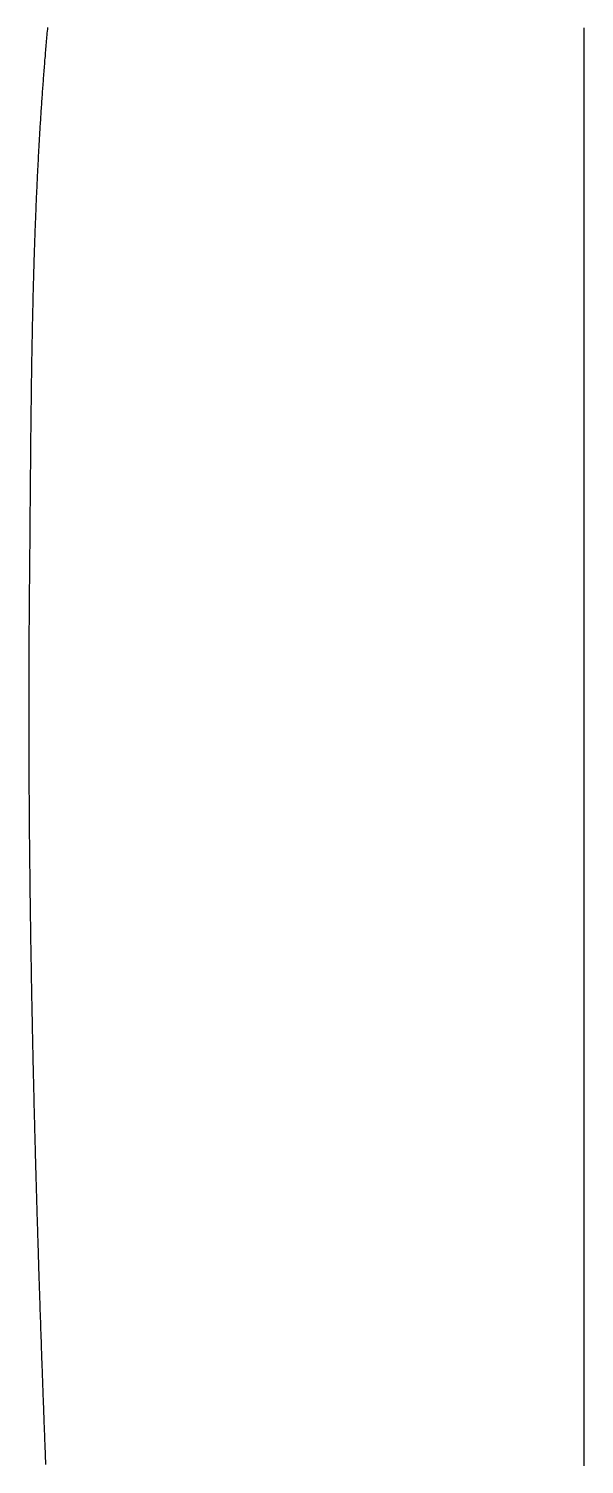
# Model space of a CAD drawing. Header units: metres. Extents: x -49 to 49, y -148 to 148.
# Drawn here: x 35.12 to 49.4, y -36.93 to 0 of the extents above; entities that cross this region are included whole.
import ezdxf

# ---------------------------------------------------------------- set-up
doc = ezdxf.new("R2010")
doc.units = ezdxf.units.M

msp = doc.modelspace()

# ---------------------------------------------------------------- linework, layer by layer
for points in [[(35.605, 0.035), (35.6, -0.015), (35.596, -0.065), (35.591, -0.114), (35.587, -0.164), (35.582, -0.214), (35.578, -0.264), (35.574, -0.314), (35.569, -0.363), (35.565, -0.413), (35.561, -0.463), (35.556, -0.513), (35.552, -0.563), (35.548, -0.612), (35.544, -0.662), (35.54, -0.712), (35.536, -0.762), (35.531, -0.812), (35.527, -0.861), (35.523, -0.911), (35.519, -0.961), (35.516, -1.011), (35.512, -1.061), (35.508, -1.111), (35.504, -1.16), (35.5, -1.21), (35.496, -1.26), (35.493, -1.31), (35.489, -1.36), (35.485, -1.41), (35.481, -1.46), (35.478, -1.509), (35.474, -1.559), (35.471, -1.609), (35.467, -1.659), (35.464, -1.709), (35.46, -1.759), (35.457, -1.809), (35.453, -1.859), (35.45, -1.908), (35.446, -1.958), (35.443, -2.008), (35.44, -2.058), (35.436, -2.108), (35.433, -2.158), (35.43, -2.208), (35.427, -2.258), (35.423, -2.308), (35.42, -2.358), (35.417, -2.408), (35.414, -2.457), (35.411, -2.507), (35.408, -2.557), (35.405, -2.607), (35.402, -2.657), (35.399, -2.707), (35.396, -2.757), (35.393, -2.807), (35.39, -2.857), (35.387, -2.907), (35.384, -2.957), (35.382, -3.007), (35.379, -3.057), (35.376, -3.107), (35.373, -3.157), (35.371, -3.206), (35.368, -3.256), (35.365, -3.306), (35.363, -3.356), (35.36, -3.406), (35.357, -3.456), (35.355, -3.506), (35.352, -3.556), (35.35, -3.606), (35.347, -3.656), (35.345, -3.706), (35.342, -3.756), (35.34, -3.806), (35.337, -3.856), (35.335, -3.906), (35.333, -3.956), (35.33, -4.006), (35.328, -4.056), (35.326, -4.106), (35.323, -4.156), (35.321, -4.206), (35.319, -4.256), (35.317, -4.306), (35.315, -4.356), (35.312, -4.406), (35.31, -4.456), (35.308, -4.506), (35.306, -4.556), (35.304, -4.606), (35.302, -4.656), (35.3, -4.706), (35.298, -4.756), (35.296, -4.806), (35.294, -4.856), (35.292, -4.906), (35.29, -4.956), (35.288, -5.006), (35.286, -5.056), (35.284, -5.106), (35.282, -5.156), (35.281, -5.206), (35.279, -5.256), (35.277, -5.306), (35.275, -5.356), (35.273, -5.406), (35.272, -5.457), (35.27, -5.507), (35.268, -5.557), (35.267, -5.607), (35.265, -5.657), (35.263, -5.707), (35.262, -5.757), (35.26, -5.807), (35.258, -5.857), (35.257, -5.907), (35.255, -5.957), (35.254, -6.007), (35.252, -6.057), (35.251, -6.107), (35.249, -6.157), (35.248, -6.207), (35.246, -6.257), (35.245, -6.307), (35.244, -6.357), (35.242, -6.407), (35.241, -6.458), (35.239, -6.508), (35.238, -6.558), (35.237, -6.608), (35.235, -6.658), (35.234, -6.708), (35.233, -6.758), (35.231, -6.808), (35.23, -6.858), (35.229, -6.908), (35.228, -6.958), (35.227, -7.008), (35.225, -7.058), (35.224, -7.108), (35.223, -7.159), (35.222, -7.209), (35.221, -7.259), (35.22, -7.309), (35.218, -7.359), (35.217, -7.409), (35.216, -7.459), (35.215, -7.509), (35.214, -7.559), (35.213, -7.609), (35.212, -7.659), (35.211, -7.709), (35.21, -7.76), (35.209, -7.81), (35.208, -7.86), (35.207, -7.91), (35.206, -7.96), (35.205, -8.01), (35.204, -8.06), (35.203, -8.11), (35.202, -8.16), (35.201, -8.21), (35.201, -8.26), (35.2, -8.31), (35.199, -8.361), (35.198, -8.411), (35.197, -8.461), (35.196, -8.511), (35.195, -8.561), (35.195, -8.611), (35.194, -8.661), (35.193, -8.711), (35.192, -8.761), (35.191, -8.811), (35.191, -8.862), (35.19, -8.912), (35.189, -8.962), (35.188, -9.012), (35.188, -9.062), (35.187, -9.112), (35.186, -9.162), (35.186, -9.212), (35.185, -9.262), (35.184, -9.312), (35.184, -9.362), (35.183, -9.413), (35.182, -9.463), (35.182, -9.513), (35.181, -9.563), (35.18, -9.613), (35.18, -9.663), (35.179, -9.713), (35.178, -9.763), (35.178, -9.813), (35.177, -9.863), (35.177, -9.913), (35.176, -9.964), (35.176, -10.014), (35.175, -10.064), (35.174, -10.114), (35.174, -10.164), (35.173, -10.214), (35.173, -10.264), (35.172, -10.314), (35.172, -10.364), (35.171, -10.414), (35.171, -10.464), (35.17, -10.515), (35.17, -10.565), (35.169, -10.615), (35.169, -10.665), (35.168, -10.715), (35.168, -10.765), (35.167, -10.815), (35.167, -10.865), (35.166, -10.915), (35.166, -10.965), (35.165, -11.015), (35.165, -11.065), (35.164, -11.116), (35.164, -11.166), (35.163, -11.216), (35.163, -11.266), (35.163, -11.316), (35.162, -11.366), (35.162, -11.416), (35.161, -11.466), (35.161, -11.516), (35.16, -11.566), (35.16, -11.616), (35.16, -11.666), (35.159, -11.716), (35.159, -11.767), (35.158, -11.817), (35.158, -11.867), (35.157, -11.917), (35.157, -11.967), (35.157, -12.017), (35.156, -12.067), (35.156, -12.117), (35.155, -12.167), (35.155, -12.217), (35.155, -12.267), (35.154, -12.317), (35.154, -12.367), (35.153, -12.417), (35.153, -12.467), (35.153, -12.517), (35.152, -12.568), (35.152, -12.618), (35.151, -12.668), (35.151, -12.718), (35.151, -12.768), (35.15, -12.818), (35.15, -12.868), (35.149, -12.918), (35.149, -12.968), (35.149, -13.018), (35.148, -13.068), (35.148, -13.118), (35.147, -13.168), (35.147, -13.218), (35.146, -13.268), (35.146, -13.318), (35.146, -13.368), (35.145, -13.418), (35.145, -13.468), (35.144, -13.518), (35.144, -13.568), (35.143, -13.618), (35.143, -13.668), (35.143, -13.718), (35.142, -13.768), (35.142, -13.818), (35.141, -13.868), (35.141, -13.918), (35.14, -13.968), (35.14, -14.018), (35.139, -14.068), (35.139, -14.118), (35.138, -14.168), (35.138, -14.218), (35.138, -14.268), (35.137, -14.318)], [(49.402, -36.977), (49.402, -36.927), (49.402, -36.877), (49.402, -36.827), (49.402, -36.777), (49.402, -36.727), (49.402, -36.677), (49.402, -36.627), (49.402, -36.577), (49.402, -36.527), (49.402, -36.477), (49.402, -36.427), (49.402, -36.377), (49.402, -36.327), (49.402, -36.277), (49.402, -36.227), (49.402, -36.177), (49.402, -36.127), (49.402, -36.077), (49.402, -36.027), (49.402, -35.977), (49.402, -35.927), (49.402, -35.877), (49.402, -35.827), (49.402, -35.777), (49.402, -35.727), (49.402, -35.677), (49.402, -35.627), (49.402, -35.577), (49.402, -35.527), (49.402, -35.477), (49.402, -35.427), (49.402, -35.377), (49.402, -35.327), (49.402, -35.277), (49.402, -35.227), (49.402, -35.177), (49.402, -35.127), (49.402, -35.077), (49.402, -35.027), (49.402, -34.977), (49.402, -34.927), (49.402, -34.877), (49.402, -34.827), (49.402, -34.777), (49.402, -34.727), (49.402, -34.677), (49.402, -34.627), (49.402, -34.577), (49.402, -34.527), (49.402, -34.477), (49.402, -34.427), (49.402, -34.377), (49.402, -34.327), (49.402, -34.277), (49.402, -34.227), (49.402, -34.177), (49.402, -34.127), (49.402, -34.077), (49.402, -34.027), (49.402, -33.977), (49.402, -33.927), (49.402, -33.877), (49.402, -33.827), (49.402, -33.777), (49.402, -33.727), (49.402, -33.677), (49.402, -33.627), (49.402, -33.577), (49.402, -33.527), (49.402, -33.477), (49.402, -33.427), (49.402, -33.377), (49.402, -33.327), (49.402, -33.277), (49.402, -33.227), (49.402, -33.177), (49.402, -33.127), (49.402, -33.077), (49.402, -33.027), (49.402, -32.977), (49.402, -32.927), (49.402, -32.877), (49.402, -32.827), (49.402, -32.777), (49.402, -32.727), (49.402, -32.677), (49.402, -32.627), (49.402, -32.577), (49.402, -32.527), (49.402, -32.477), (49.402, -32.427), (49.402, -32.377), (49.402, -32.327), (49.402, -32.277), (49.402, -32.227), (49.402, -32.177), (49.402, -32.127), (49.402, -32.077), (49.402, -32.027), (49.402, -31.977), (49.402, -31.927), (49.402, -31.877), (49.402, -31.827), (49.402, -31.777), (49.402, -31.727), (49.402, -31.677), (49.402, -31.627), (49.402, -31.577), (49.402, -31.527), (49.402, -31.477), (49.402, -31.427), (49.402, -31.377), (49.402, -31.327), (49.402, -31.277), (49.402, -31.227), (49.402, -31.177), (49.402, -31.127), (49.402, -31.077), (49.402, -31.027), (49.402, -30.977), (49.402, -30.927), (49.402, -30.877), (49.402, -30.827), (49.402, -30.777), (49.402, -30.727), (49.402, -30.677), (49.402, -30.627), (49.402, -30.577), (49.402, -30.527), (49.402, -30.477), (49.402, -30.427), (49.402, -30.377), (49.402, -30.327), (49.402, -30.277), (49.402, -30.227), (49.402, -30.177), (49.402, -30.127), (49.402, -30.077), (49.402, -30.027), (49.402, -29.977), (49.402, -29.927), (49.402, -29.877), (49.402, -29.827), (49.402, -29.777), (49.402, -29.727), (49.402, -29.677), (49.402, -29.627), (49.402, -29.577), (49.402, -29.527), (49.402, -29.477), (49.402, -29.427), (49.402, -29.377), (49.402, -29.327), (49.402, -29.277), (49.402, -29.227), (49.402, -29.177), (49.402, -29.127), (49.402, -29.077), (49.402, -29.027), (49.402, -28.977), (49.402, -28.927), (49.402, -28.877), (49.402, -28.827), (49.402, -28.777), (49.402, -28.727), (49.402, -28.677), (49.402, -28.627), (49.402, -28.577), (49.402, -28.527), (49.402, -28.477), (49.402, -28.427), (49.402, -28.377), (49.402, -28.327), (49.402, -28.277), (49.402, -28.227), (49.402, -28.177), (49.402, -28.127), (49.402, -28.077), (49.402, -28.027), (49.402, -27.977), (49.402, -27.927), (49.402, -27.877), (49.402, -27.827), (49.402, -27.777), (49.402, -27.727), (49.402, -27.677), (49.402, -27.627), (49.402, -27.577), (49.402, -27.527), (49.402, -27.477), (49.402, -27.427), (49.402, -27.377), (49.402, -27.327), (49.402, -27.277), (49.402, -27.227), (49.402, -27.177), (49.402, -27.127), (49.402, -27.077), (49.402, -27.027), (49.402, -26.977), (49.402, -26.927), (49.402, -26.877), (49.402, -26.827), (49.402, -26.777), (49.402, -26.727), (49.402, -26.677), (49.402, -26.626), (49.402, -26.576), (49.402, -26.526), (49.402, -26.476), (49.402, -26.426), (49.402, -26.376), (49.402, -26.326), (49.402, -26.276), (49.402, -26.226), (49.402, -26.176), (49.402, -26.126), (49.402, -26.076), (49.402, -26.026), (49.402, -25.976), (49.402, -25.926), (49.402, -25.876), (49.402, -25.826), (49.402, -25.776), (49.402, -25.726), (49.402, -25.676), (49.402, -25.626), (49.402, -25.576), (49.402, -25.526), (49.402, -25.476), (49.402, -25.426), (49.402, -25.376), (49.402, -25.326), (49.402, -25.276), (49.402, -25.226), (49.402, -25.176), (49.402, -25.126), (49.402, -25.076), (49.402, -25.026), (49.402, -24.976), (49.402, -24.926), (49.402, -24.876), (49.402, -24.826), (49.402, -24.776), (49.402, -24.726), (49.402, -24.676), (49.402, -24.626), (49.402, -24.576), (49.402, -24.526), (49.402, -24.476), (49.402, -24.426), (49.402, -24.376), (49.402, -24.326), (49.402, -24.276), (49.402, -24.226), (49.402, -24.176), (49.402, -24.126), (49.402, -24.076), (49.402, -24.026), (49.402, -23.976), (49.402, -23.926), (49.402, -23.876), (49.402, -23.826), (49.402, -23.776), (49.402, -23.726), (49.402, -23.676), (49.402, -23.626), (49.402, -23.576), (49.402, -23.526), (49.402, -23.476), (49.402, -23.426), (49.402, -23.376), (49.402, -23.326), (49.402, -23.276), (49.402, -23.226), (49.402, -23.176), (49.402, -23.126), (49.402, -23.076), (49.402, -23.026), (49.402, -22.976), (49.402, -22.926), (49.402, -22.876), (49.402, -22.826), (49.402, -22.776), (49.402, -22.726), (49.402, -22.676), (49.402, -22.626), (49.402, -22.576), (49.402, -22.526), (49.402, -22.476), (49.402, -22.426), (49.402, -22.376), (49.402, -22.326), (49.402, -22.276), (49.402, -22.226), (49.402, -22.176), (49.402, -22.126), (49.402, -22.076), (49.402, -22.026), (49.402, -21.976), (49.402, -21.926), (49.402, -21.876), (49.402, -21.826), (49.402, -21.776), (49.402, -21.726), (49.402, -21.676), (49.402, -21.626), (49.402, -21.576), (49.402, -21.526), (49.402, -21.476), (49.402, -21.426), (49.402, -21.376), (49.402, -21.326), (49.402, -21.276), (49.402, -21.226), (49.402, -21.176), (49.402, -21.126), (49.402, -21.076), (49.402, -21.026), (49.402, -20.976), (49.402, -20.926), (49.402, -20.876), (49.402, -20.826), (49.402, -20.776), (49.402, -20.726), (49.402, -20.676), (49.402, -20.626), (49.402, -20.576), (49.402, -20.526), (49.402, -20.476), (49.402, -20.426), (49.402, -20.376), (49.402, -20.326), (49.402, -20.276), (49.402, -20.226), (49.402, -20.176), (49.402, -20.126), (49.402, -20.076), (49.402, -20.026), (49.402, -19.976), (49.402, -19.926), (49.402, -19.876), (49.402, -19.826), (49.402, -19.776), (49.402, -19.726), (49.402, -19.676), (49.402, -19.626), (49.402, -19.576), (49.402, -19.526), (49.402, -19.476), (49.402, -19.426), (49.402, -19.376), (49.402, -19.326), (49.402, -19.276), (49.402, -19.226), (49.402, -19.176), (49.402, -19.126), (49.402, -19.076), (49.402, -19.026), (49.402, -18.976), (49.402, -18.926), (49.402, -18.876), (49.402, -18.826), (49.402, -18.776), (49.402, -18.726), (49.402, -18.676), (49.402, -18.626), (49.402, -18.576), (49.402, -18.526), (49.402, -18.476), (49.402, -18.426), (49.402, -18.376), (49.402, -18.326), (49.402, -18.276), (49.402, -18.226), (49.402, -18.176), (49.402, -18.126), (49.402, -18.076), (49.402, -18.026), (49.402, -17.976), (49.402, -17.926), (49.402, -17.876), (49.402, -17.826), (49.402, -17.776), (49.402, -17.726), (49.402, -17.676), (49.402, -17.626), (49.402, -17.576), (49.402, -17.526), (49.402, -17.476), (49.402, -17.426), (49.402, -17.376), (49.402, -17.326), (49.402, -17.276), (49.402, -17.226), (49.402, -17.176), (49.402, -17.126), (49.402, -17.076), (49.402, -17.026), (49.402, -16.976), (49.402, -16.926), (49.402, -16.876), (49.402, -16.826), (49.402, -16.776), (49.402, -16.726), (49.402, -16.676), (49.402, -16.626), (49.402, -16.576), (49.402, -16.526), (49.402, -16.476), (49.402, -16.426), (49.402, -16.376), (49.402, -16.326), (49.402, -16.276), (49.402, -16.226), (49.402, -16.176), (49.402, -16.126), (49.402, -16.076), (49.402, -16.026), (49.402, -15.976), (49.402, -15.926), (49.402, -15.876), (49.402, -15.826), (49.402, -15.776), (49.402, -15.726), (49.402, -15.676), (49.402, -15.626), (49.402, -15.576), (49.402, -15.526), (49.402, -15.476), (49.402, -15.426), (49.402, -15.376), (49.402, -15.326), (49.402, -15.276), (49.402, -15.226), (49.402, -15.176), (49.402, -15.126), (49.402, -15.076), (49.402, -15.026), (49.402, -14.976), (49.402, -14.926), (49.402, -14.876), (49.402, -14.826), (49.402, -14.776), (49.402, -14.726), (49.402, -14.676), (49.402, -14.626), (49.402, -14.576), (49.402, -14.526), (49.402, -14.476), (49.402, -14.426), (49.402, -14.376), (49.402, -14.326), (49.402, -14.276), (49.402, -14.226), (49.402, -14.176), (49.402, -14.126), (49.402, -14.076), (49.402, -14.026), (49.402, -13.976), (49.402, -13.926), (49.402, -13.876), (49.402, -13.826), (49.402, -13.776), (49.402, -13.726), (49.402, -13.676), (49.402, -13.626), (49.402, -13.576), (49.402, -13.526), (49.402, -13.476), (49.402, -13.426), (49.402, -13.376), (49.402, -13.326), (49.402, -13.276), (49.402, -13.226), (49.402, -13.176), (49.402, -13.126), (49.402, -13.076), (49.402, -13.026), (49.402, -12.976), (49.402, -12.926), (49.402, -12.876), (49.402, -12.826), (49.402, -12.776), (49.402, -12.726), (49.402, -12.676), (49.402, -12.626), (49.402, -12.576), (49.402, -12.526), (49.402, -12.476), (49.402, -12.426), (49.402, -12.376), (49.402, -12.326), (49.402, -12.276), (49.402, -12.226), (49.402, -12.176), (49.402, -12.126), (49.402, -12.076), (49.402, -12.026), (49.402, -11.976), (49.402, -11.926), (49.402, -11.876), (49.402, -11.826), (49.402, -11.776), (49.402, -11.726), (49.402, -11.676), (49.402, -11.626), (49.402, -11.576), (49.402, -11.526), (49.402, -11.476), (49.402, -11.426), (49.402, -11.376), (49.402, -11.326), (49.402, -11.276), (49.402, -11.226), (49.402, -11.176), (49.402, -11.126), (49.402, -11.076), (49.402, -11.026), (49.402, -10.976), (49.402, -10.926), (49.402, -10.876), (49.402, -10.826), (49.402, -10.776), (49.402, -10.726), (49.402, -10.676), (49.402, -10.626), (49.402, -10.576), (49.402, -10.526), (49.402, -10.476), (49.402, -10.426), (49.402, -10.376), (49.402, -10.326), (49.402, -10.276), (49.402, -10.226), (49.402, -10.176), (49.402, -10.126), (49.402, -10.076), (49.402, -10.026), (49.402, -9.976), (49.402, -9.926), (49.402, -9.876), (49.402, -9.826), (49.402, -9.776), (49.402, -9.726), (49.402, -9.676), (49.402, -9.626), (49.402, -9.576), (49.402, -9.526), (49.402, -9.476), (49.402, -9.426), (49.402, -9.376), (49.402, -9.326), (49.402, -9.276), (49.402, -9.226), (49.402, -9.176), (49.402, -9.126), (49.402, -9.076), (49.402, -9.026), (49.402, -8.976), (49.402, -8.926), (49.402, -8.875), (49.402, -8.825), (49.402, -8.775), (49.402, -8.725), (49.402, -8.675), (49.402, -8.625), (49.402, -8.575), (49.402, -8.525), (49.402, -8.475), (49.402, -8.425), (49.402, -8.375), (49.402, -8.325), (49.402, -8.275), (49.402, -8.225), (49.402, -8.175), (49.402, -8.125), (49.402, -8.075), (49.402, -8.025), (49.402, -7.975), (49.402, -7.925), (49.402, -7.875), (49.402, -7.825), (49.402, -7.775), (49.402, -7.725), (49.402, -7.675), (49.402, -7.625), (49.402, -7.575), (49.402, -7.525), (49.402, -7.475), (49.402, -7.425), (49.402, -7.375), (49.402, -7.325), (49.402, -7.275), (49.402, -7.225), (49.402, -7.175), (49.402, -7.125), (49.402, -7.075), (49.402, -7.025), (49.402, -6.975), (49.402, -6.925), (49.402, -6.875), (49.402, -6.825), (49.402, -6.775), (49.402, -6.725), (49.402, -6.675), (49.402, -6.625), (49.402, -6.575), (49.402, -6.525), (49.402, -6.475), (49.402, -6.425), (49.402, -6.375), (49.402, -6.325), (49.402, -6.275), (49.402, -6.225), (49.402, -6.175), (49.402, -6.125), (49.402, -6.075), (49.402, -6.025), (49.402, -5.975), (49.402, -5.925), (49.402, -5.875), (49.402, -5.825), (49.402, -5.775), (49.402, -5.725), (49.402, -5.675), (49.402, -5.625), (49.402, -5.575), (49.402, -5.525), (49.402, -5.475), (49.402, -5.425), (49.402, -5.375), (49.402, -5.325), (49.402, -5.275), (49.402, -5.225), (49.402, -5.175), (49.402, -5.125), (49.402, -5.075), (49.402, -5.025), (49.402, -4.975), (49.402, -4.925), (49.402, -4.875), (49.402, -4.825), (49.402, -4.775), (49.402, -4.725), (49.402, -4.675), (49.402, -4.625), (49.402, -4.575), (49.402, -4.525), (49.402, -4.475), (49.402, -4.425), (49.402, -4.375), (49.402, -4.325), (49.402, -4.275), (49.402, -4.225), (49.402, -4.175), (49.402, -4.125), (49.402, -4.075), (49.402, -4.025), (49.402, -3.975), (49.402, -3.925), (49.402, -3.875), (49.402, -3.825), (49.402, -3.775), (49.402, -3.725), (49.402, -3.675), (49.402, -3.625), (49.402, -3.575), (49.402, -3.525), (49.402, -3.475), (49.402, -3.425), (49.402, -3.375), (49.402, -3.325), (49.402, -3.275), (49.402, -3.225), (49.402, -3.175), (49.402, -3.125), (49.402, -3.075), (49.402, -3.025), (49.402, -2.975), (49.402, -2.925), (49.402, -2.875), (49.402, -2.825), (49.402, -2.775), (49.402, -2.725), (49.402, -2.675), (49.402, -2.625), (49.402, -2.575), (49.402, -2.525), (49.402, -2.475), (49.402, -2.425), (49.402, -2.375), (49.402, -2.325), (49.402, -2.275), (49.402, -2.225), (49.402, -2.175), (49.402, -2.125), (49.402, -2.075), (49.402, -2.025), (49.402, -1.975), (49.402, -1.925), (49.402, -1.875), (49.402, -1.825), (49.402, -1.775), (49.402, -1.725), (49.402, -1.675), (49.402, -1.625), (49.402, -1.575), (49.402, -1.525), (49.402, -1.475), (49.402, -1.425), (49.402, -1.375), (49.402, -1.325), (49.402, -1.275), (49.402, -1.225), (49.402, -1.175), (49.402, -1.125), (49.402, -1.075), (49.402, -1.025), (49.402, -0.975), (49.402, -0.925), (49.402, -0.875), (49.402, -0.825), (49.402, -0.775), (49.402, -0.725), (49.402, -0.675), (49.402, -0.625), (49.402, -0.575), (49.402, -0.525), (49.402, -0.475), (49.402, -0.425), (49.402, -0.375), (49.402, -0.325), (49.402, -0.275), (49.402, -0.225), (49.402, -0.175), (49.402, -0.125), (49.402, -0.075), (49.402, -0.025), (49.402, 0.025)], [(35.137, -14.318), (35.137, -14.369), (35.136, -14.419), (35.136, -14.469), (35.135, -14.519), (35.135, -14.569), (35.134, -14.62), (35.134, -14.67), (35.133, -14.72), (35.133, -14.77), (35.133, -14.82), (35.132, -14.87), (35.132, -14.921), (35.131, -14.971), (35.131, -15.021), (35.131, -15.071), (35.13, -15.121), (35.13, -15.172), (35.13, -15.222), (35.129, -15.272), (35.129, -15.322), (35.128, -15.372), (35.128, -15.422), (35.128, -15.473), (35.128, -15.523), (35.127, -15.573), (35.127, -15.623), (35.127, -15.673), (35.126, -15.723), (35.126, -15.774), (35.126, -15.824), (35.126, -15.874), (35.125, -15.924), (35.125, -15.974), (35.125, -16.025), (35.125, -16.075), (35.125, -16.125), (35.124, -16.175), (35.124, -16.225), (35.124, -16.275), (35.124, -16.325), (35.124, -16.376), (35.123, -16.426), (35.123, -16.476), (35.123, -16.526), (35.123, -16.576), (35.123, -16.626), (35.123, -16.677), (35.123, -16.727), (35.122, -16.777), (35.122, -16.827), (35.122, -16.877), (35.122, -16.927), (35.122, -16.978), (35.122, -17.028), (35.122, -17.078), (35.122, -17.128), (35.122, -17.178), (35.122, -17.228), (35.122, -17.278), (35.122, -17.329), (35.122, -17.379), (35.122, -17.429), (35.122, -17.479), (35.122, -17.529), (35.122, -17.579), (35.122, -17.629), (35.122, -17.68), (35.122, -17.73), (35.122, -17.78), (35.122, -17.83), (35.122, -17.88), (35.122, -17.93), (35.122, -17.98), (35.122, -18.031), (35.122, -18.081), (35.122, -18.131), (35.122, -18.181), (35.122, -18.231), (35.123, -18.281), (35.123, -18.331), (35.123, -18.381), (35.123, -18.432), (35.123, -18.482), (35.123, -18.532), (35.123, -18.582), (35.124, -18.632), (35.124, -18.682), (35.124, -18.732), (35.124, -18.783), (35.124, -18.833), (35.124, -18.883), (35.125, -18.933), (35.125, -18.983), (35.125, -19.033), (35.125, -19.083), (35.126, -19.133), (35.126, -19.183), (35.126, -19.234), (35.126, -19.284), (35.127, -19.334), (35.127, -19.384), (35.127, -19.434), (35.127, -19.484), (35.128, -19.534), (35.128, -19.584), (35.128, -19.635), (35.128, -19.685), (35.129, -19.735), (35.129, -19.785), (35.129, -19.835), (35.13, -19.885), (35.13, -19.935), (35.13, -19.985), (35.131, -20.035), (35.131, -20.086), (35.132, -20.136), (35.132, -20.186), (35.132, -20.236), (35.133, -20.286), (35.133, -20.336), (35.133, -20.386), (35.134, -20.436), (35.134, -20.486), (35.135, -20.536), (35.135, -20.587), (35.136, -20.637), (35.136, -20.687), (35.136, -20.737), (35.137, -20.787), (35.137, -20.837), (35.138, -20.887), (35.138, -20.937), (35.139, -20.987), (35.139, -21.037), (35.14, -21.088), (35.14, -21.138), (35.141, -21.188), (35.141, -21.238), (35.142, -21.288), (35.142, -21.338), (35.143, -21.388), (35.143, -21.438), (35.144, -21.488), (35.144, -21.538), (35.145, -21.588), (35.146, -21.639), (35.146, -21.689), (35.147, -21.739), (35.147, -21.789), (35.148, -21.839), (35.148, -21.889), (35.149, -21.939), (35.15, -21.989), (35.15, -22.039), (35.151, -22.089), (35.151, -22.139), (35.152, -22.189), (35.153, -22.239), (35.153, -22.29), (35.154, -22.34), (35.155, -22.39), (35.155, -22.44), (35.156, -22.49), (35.157, -22.54), (35.157, -22.59), (35.158, -22.64), (35.159, -22.69), (35.159, -22.74), (35.16, -22.79), (35.161, -22.84), (35.162, -22.89), (35.162, -22.941), (35.163, -22.991), (35.164, -23.041), (35.164, -23.091), (35.165, -23.141), (35.166, -23.191), (35.167, -23.241), (35.167, -23.291), (35.168, -23.341), (35.169, -23.391), (35.17, -23.441), (35.171, -23.491), (35.171, -23.541), (35.172, -23.591), (35.173, -23.641), (35.174, -23.691), (35.175, -23.742), (35.175, -23.792), (35.176, -23.842), (35.177, -23.892), (35.178, -23.942), (35.179, -23.992), (35.18, -24.042), (35.18, -24.092), (35.181, -24.142), (35.182, -24.192), (35.183, -24.242), (35.184, -24.292), (35.185, -24.342), (35.186, -24.392), (35.187, -24.442), (35.188, -24.492), (35.188, -24.542), (35.189, -24.592), (35.19, -24.643), (35.191, -24.693), (35.192, -24.743), (35.193, -24.793), (35.194, -24.843), (35.195, -24.893), (35.196, -24.943), (35.197, -24.993), (35.198, -25.043), (35.199, -25.093), (35.2, -25.143), (35.201, -25.193), (35.202, -25.243), (35.203, -25.293), (35.204, -25.343), (35.205, -25.393), (35.206, -25.443), (35.207, -25.493), (35.208, -25.543), (35.209, -25.593), (35.21, -25.643), (35.211, -25.693), (35.212, -25.743), (35.213, -25.793), (35.214, -25.844), (35.215, -25.894), (35.216, -25.944), (35.217, -25.994), (35.218, -26.044), (35.219, -26.094), (35.22, -26.144), (35.221, -26.194), (35.222, -26.244), (35.224, -26.294), (35.225, -26.344), (35.226, -26.394), (35.227, -26.444), (35.228, -26.494), (35.229, -26.544), (35.23, -26.594), (35.231, -26.644), (35.232, -26.694), (35.234, -26.744), (35.235, -26.794), (35.236, -26.844), (35.237, -26.894), (35.238, -26.944), (35.239, -26.994), (35.241, -27.044), (35.242, -27.094), (35.243, -27.144), (35.244, -27.194), (35.245, -27.244), (35.246, -27.294), (35.248, -27.344), (35.249, -27.394), (35.25, -27.444), (35.251, -27.494), (35.252, -27.544), (35.254, -27.594), (35.255, -27.644), (35.256, -27.694), (35.257, -27.744), (35.259, -27.794), (35.26, -27.844), (35.261, -27.894), (35.262, -27.944), (35.264, -27.994), (35.265, -28.044), (35.266, -28.095), (35.267, -28.145), (35.269, -28.195), (35.27, -28.245), (35.271, -28.295), (35.273, -28.345), (35.274, -28.395), (35.275, -28.445), (35.276, -28.495), (35.278, -28.545), (35.279, -28.595), (35.28, -28.645), (35.282, -28.695), (35.283, -28.745), (35.284, -28.795), (35.286, -28.845), (35.287, -28.895), (35.288, -28.945), (35.29, -28.995), (35.291, -29.045), (35.293, -29.095), (35.294, -29.145), (35.295, -29.195), (35.297, -29.245), (35.298, -29.295), (35.299, -29.345), (35.301, -29.395), (35.302, -29.445), (35.304, -29.495), (35.305, -29.545), (35.306, -29.595), (35.308, -29.645), (35.309, -29.695), (35.311, -29.745), (35.312, -29.795), (35.313, -29.845), (35.315, -29.895), (35.316, -29.945), (35.318, -29.995), (35.319, -30.045), (35.321, -30.095), (35.322, -30.145), (35.324, -30.195), (35.325, -30.244), (35.327, -30.294), (35.328, -30.344), (35.329, -30.394), (35.331, -30.444), (35.332, -30.494), (35.334, -30.544), (35.335, -30.594), (35.337, -30.644), (35.338, -30.694), (35.34, -30.744), (35.341, -30.794), (35.343, -30.844), (35.344, -30.894), (35.346, -30.944), (35.347, -30.994), (35.349, -31.044), (35.35, -31.094), (35.352, -31.144), (35.354, -31.194), (35.355, -31.244), (35.357, -31.294), (35.358, -31.344), (35.36, -31.394), (35.361, -31.444), (35.363, -31.494), (35.364, -31.544), (35.366, -31.594), (35.368, -31.644), (35.369, -31.694), (35.371, -31.744), (35.372, -31.794), (35.374, -31.844), (35.375, -31.894), (35.377, -31.944), (35.379, -31.994), (35.38, -32.044), (35.382, -32.094), (35.383, -32.144), (35.385, -32.194), (35.387, -32.244), (35.388, -32.294), (35.39, -32.344), (35.392, -32.394), (35.393, -32.444), (35.395, -32.494), (35.396, -32.544), (35.398, -32.594), (35.4, -32.643), (35.401, -32.693), (35.403, -32.743), (35.405, -32.793), (35.406, -32.843), (35.408, -32.893), (35.41, -32.943), (35.411, -32.993), (35.413, -33.043), (35.415, -33.093), (35.416, -33.143), (35.418, -33.193), (35.42, -33.243), (35.421, -33.293), (35.423, -33.343), (35.425, -33.393), (35.427, -33.443), (35.428, -33.493), (35.43, -33.543), (35.432, -33.593), (35.433, -33.643), (35.435, -33.693), (35.437, -33.743), (35.439, -33.793), (35.44, -33.843), (35.442, -33.893), (35.444, -33.943), (35.445, -33.993), (35.447, -34.042), (35.449, -34.092), (35.451, -34.142), (35.452, -34.192), (35.454, -34.242), (35.456, -34.292), (35.458, -34.342), (35.459, -34.392), (35.461, -34.442), (35.463, -34.492), (35.465, -34.542), (35.467, -34.592), (35.468, -34.642), (35.47, -34.692), (35.472, -34.742), (35.474, -34.792), (35.475, -34.842), (35.477, -34.892), (35.479, -34.942), (35.481, -34.992), (35.483, -35.042), (35.484, -35.092), (35.486, -35.141), (35.488, -35.191), (35.49, -35.241), (35.492, -35.291), (35.493, -35.341), (35.495, -35.391), (35.497, -35.441), (35.499, -35.491), (35.501, -35.541), (35.503, -35.591), (35.504, -35.641), (35.506, -35.691), (35.508, -35.741), (35.51, -35.791), (35.512, -35.841), (35.514, -35.891), (35.516, -35.941), (35.517, -35.991), (35.519, -36.041), (35.521, -36.09), (35.523, -36.14), (35.525, -36.19), (35.527, -36.24), (35.529, -36.29), (35.53, -36.34), (35.532, -36.39), (35.534, -36.44), (35.536, -36.49), (35.538, -36.54), (35.54, -36.59), (35.542, -36.64), (35.544, -36.69), (35.545, -36.74), (35.547, -36.79), (35.549, -36.84), (35.551, -36.89), (35.553, -36.939)]]:
    msp.add_lwpolyline(points)

doc.saveas('drawing.dxf')
